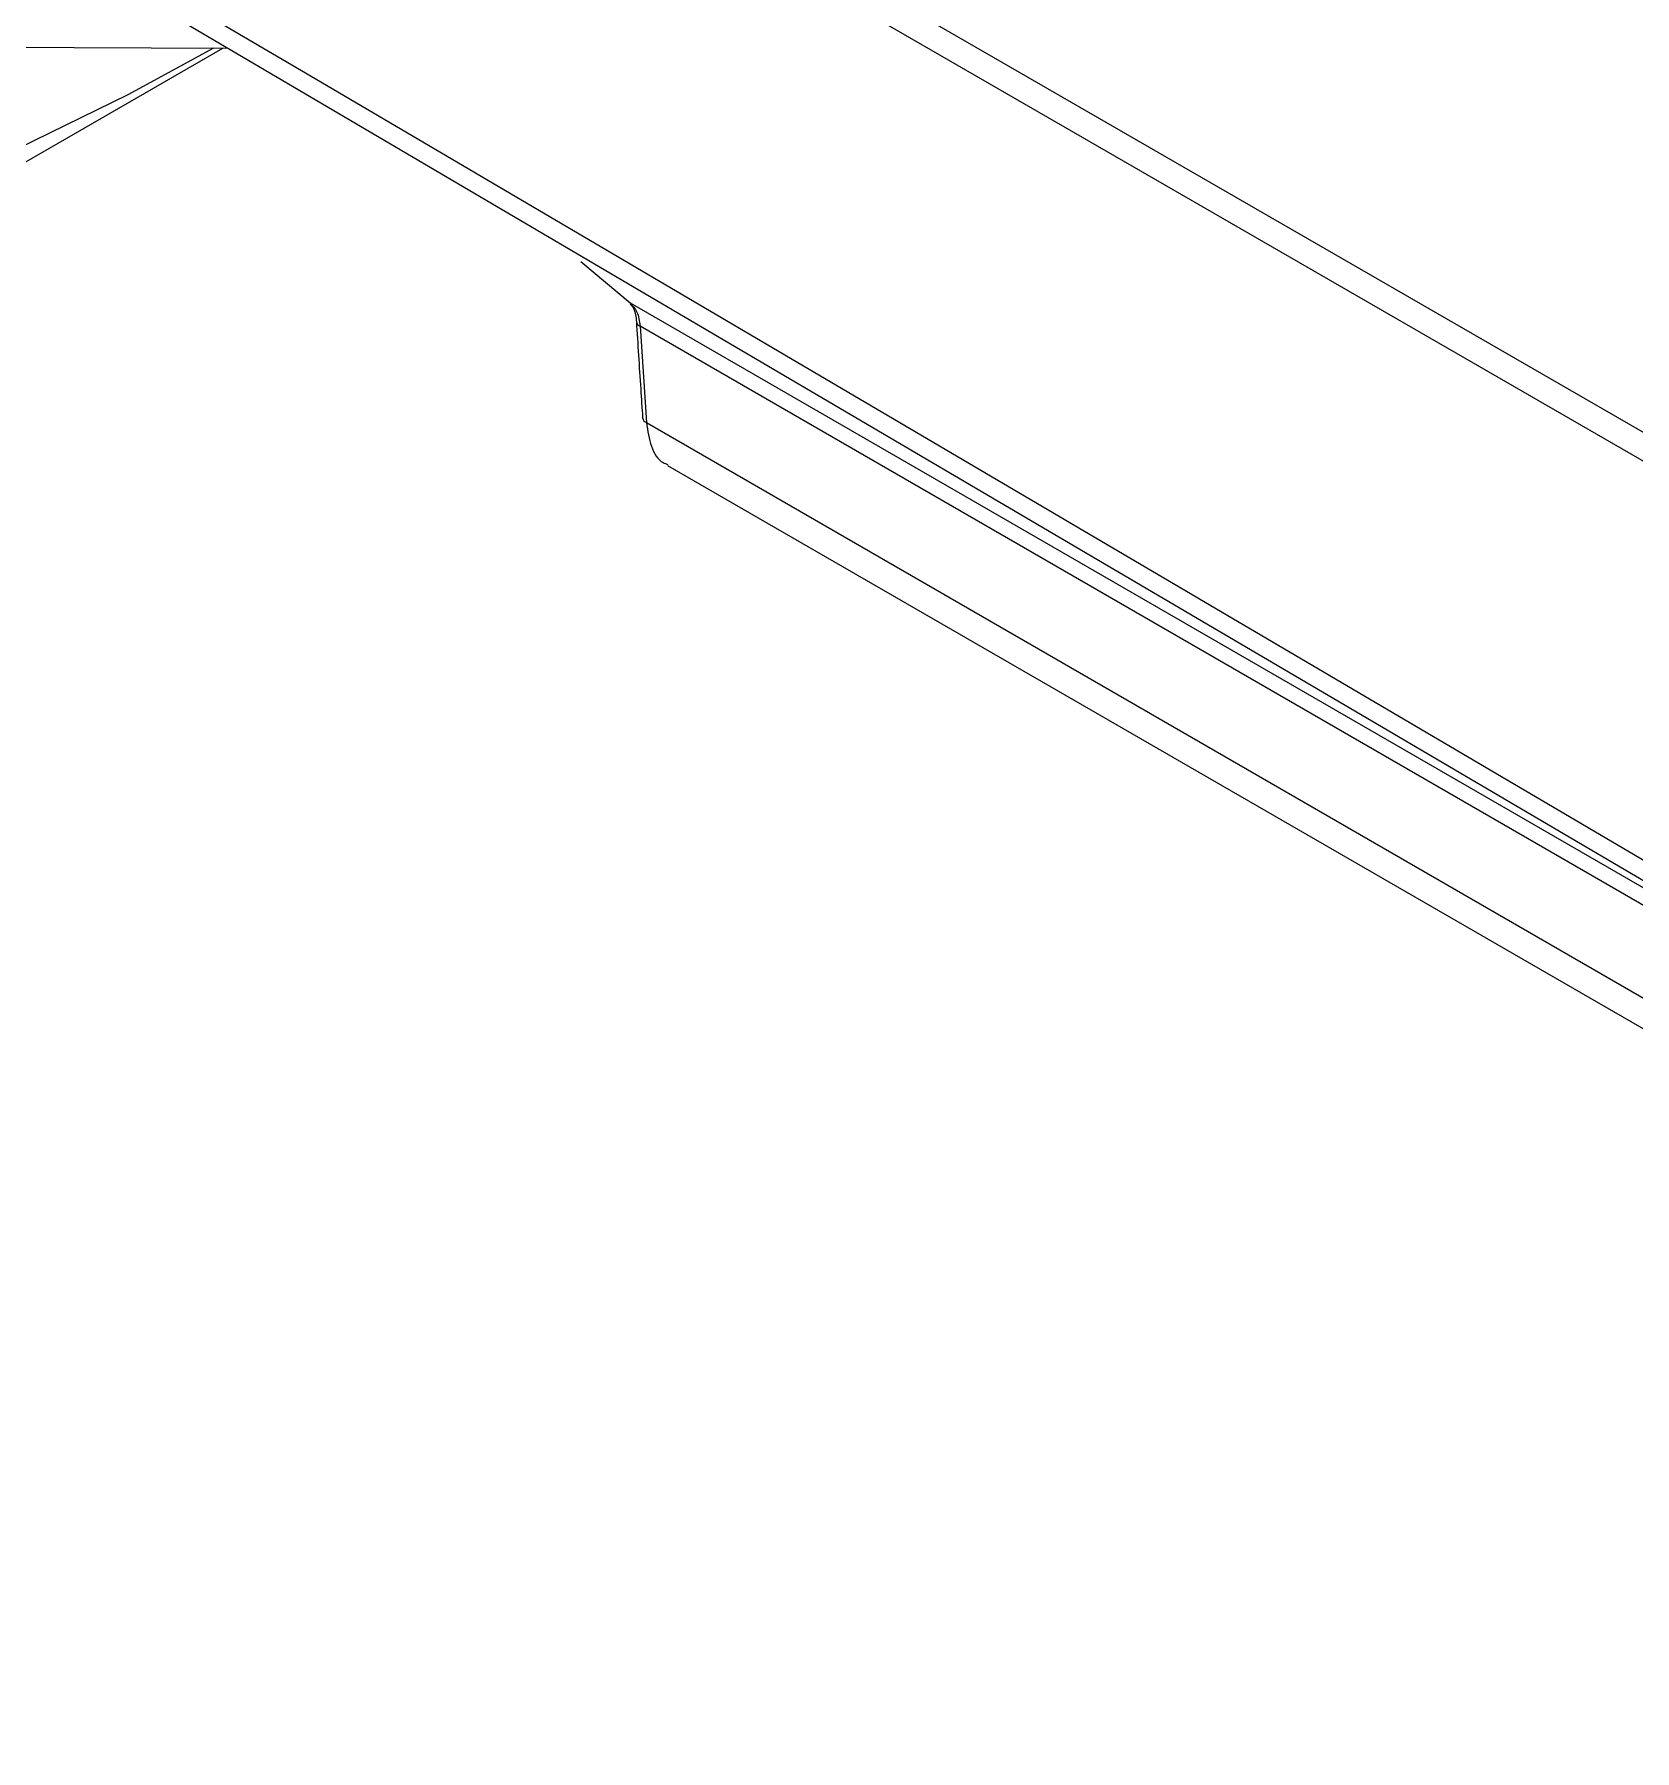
# Model space of a CAD drawing. Extents: x 17.1 to 113.1, y 3.8 to 84.5.
# Drawn here: x 74.513 to 76.346, y 9.8 to 11.766 of the extents above; entities that cross this region are included whole.
import ezdxf

# ---------------------------------------------------------------- set-up
doc = ezdxf.new("R2010")
doc.units = 0
doc.header["$MEASUREMENT"] = 0
doc.layers.add('OBJECT', color=7, linetype='CONTINUOUS')

msp = doc.modelspace()

# ---------------------------------------------------------------- linework, layer by layer
at = {"layer": 'OBJECT'}
for p, q in [((77.9746, 10.3759), (74.6626, 12.2878)), ((74.6626, 12.2552), (77.9746, 10.3432)), ((73.139, 10.8326), (74.729, 11.7505)), ((73.7325, 11.7543), (74.7347, 11.7505)), ((75.1393, 11.5059), (75.1956, 11.4585)), ((75.1956, 11.4585), (77.1673, 10.3203)), ((75.2073, 11.4319), (75.2143, 11.3216)), ((77.9074, 9.8731), (75.2073, 11.4319)), ((75.2143, 11.3216), (77.8243, 9.8149)), ((75.2384, 11.2723), (77.7885, 9.8002))]:
    msp.add_line(p, q, dxfattribs=at)
at = {"layer": 'OBJECT', "flags": 128}
for points in [[(74.6642, 11.8161), (74.8414, 11.7119), (75.5502, 11.2948), (77.9176, 9.902)], [(74.6876, 11.7782), (75.3281, 11.4015), (77.9074, 9.8852)], [(74.7184, 11.7505), (74.6202, 11.697), (74.4585, 11.6179)]]:
    msp.add_lwpolyline(points, dxfattribs=at)
at = {"layer": 'OBJECT'}
for centre, radius, start, end in [((75.2098, 11.4384), 0.00703, 189.584, 248.5706), ((75.2169, 11.3281), 0.00702, 190.0649, 248.7038)]:
    msp.add_arc(centre, radius, start, end, dxfattribs=at)
for points, knots in [([(75.1956, 11.4585), (75.1986, 11.4554), (75.2046, 11.4492), (75.2064, 11.4378), (75.2073, 11.4319)], [0, 0, 0, 0, 0.486981, 1, 1, 1, 1]), ([(75.1957, 11.4571), (75.1968, 11.4562), (75.1996, 11.454), (75.2027, 11.444), (75.2029, 11.435), (75.203, 11.4318)], [0, 0, 0, 0, 0.286503, 0.740259, 1, 1, 1, 1]), ([(75.2029, 11.4373), (75.2045, 11.4115), (75.2068, 11.3748), (75.2093, 11.3379), (75.21, 11.3269)], [0, 0, 0, 0, 0.7000048, 1, 1, 1, 1]), ([(75.2143, 11.3216), (75.2158, 11.3121), (75.2187, 11.2932), (75.2286, 11.2771), (75.2371, 11.2741), (75.239, 11.2734)], [0, 0, 0, 0, 0.438906, 0.877849, 1, 1, 1, 1])]:
    msp.add_open_spline(points, degree=3, knots=knots, dxfattribs=at)

doc.saveas('drawing.dxf')
